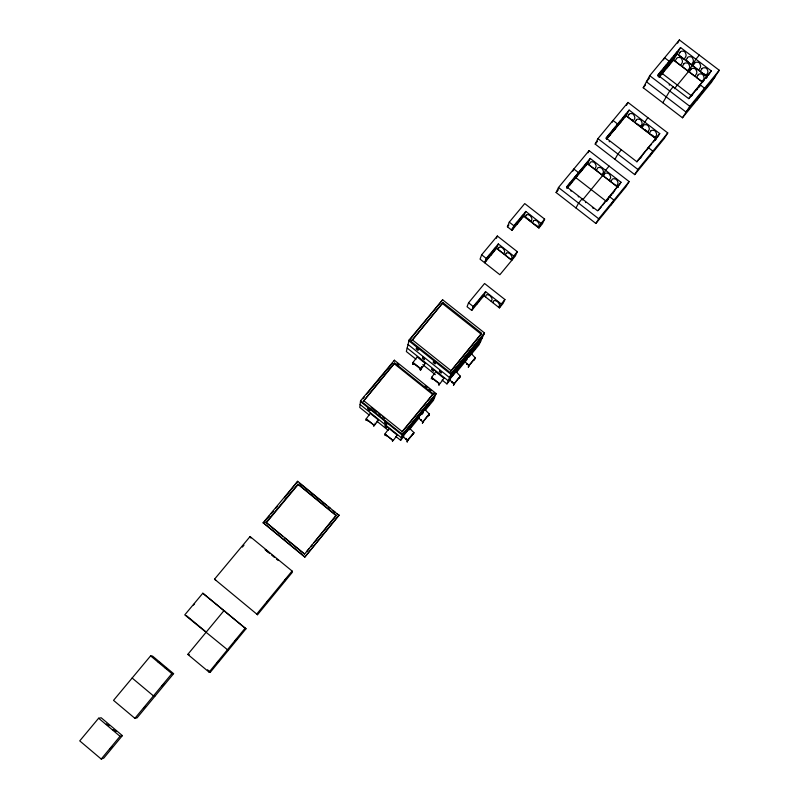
<?xml version="1.0" encoding="UTF-8"?>
<svg xmlns="http://www.w3.org/2000/svg" width="799" height="799" viewBox="0 0 799 799"><rect width="100%" height="100%" fill="white"/><g stroke="black" fill="none" stroke-linecap="round" stroke-linejoin="round"><path stroke-width="1.2" d="M339.016 515.425L297.667 481.288L263.141 522.726L304.799 557.123L339.016 515.425L337.098 513.857M425.637 409.877L433.448 400.349L436.084 393.537L394.386 360.219L360.569 400.768L359.75 407.43L369.258 415.081M394.696 363.046L363.375 401.278L394.696 363.046L433.198 393.817L427.475 401.218M366.112 420.264L366.451 418.786L366.401 420.234M366.272 420.384L366.451 418.786M367.48 420.664L367.63 420.094L367.64 420.783M373.453 425.468L373.542 424.998M373.612 425.597L373.772 425.038L367.56 420.174M373.792 426.436L374.162 424.998M375.19 423.7L375.121 423.1M394.197 361.118L394.386 360.219M384.758 435.275L385.188 433.877M468.883 357.173L479.08 344.759L484.504 332.943L442.646 299.795L409.178 339.905L406.331 351.52L415.999 359.24M386.127 435.675L386.197 435.585M386.287 435.795L386.396 435.345M442.976 302.601L411.845 340.604L442.976 302.601L481.617 333.213L450.556 371.445L481.178 334.192L442.636 303.67M412.703 364.134L413.273 362.386L412.983 364.104M412.863 364.254L413.273 362.386M392.279 440.619L392.469 440.089L386.247 435.205M392.459 441.467L392.918 440.099M414.052 364.524L414.291 363.865L414.122 364.444M419.984 369.258L420.234 368.609L420.064 369.178M420.324 370.217L420.923 368.499L420.604 370.187M420.484 370.337L420.923 368.499M421.632 366.911L421.532 367.4M421.612 367.61L421.862 366.951L420.314 368.818L414.222 363.935M442.646 299.795L408.938 340.873L450.896 374.302L484.054 333.932M395.885 436.504L400.639 440.329L402.476 434.466L436.084 393.537M405.682 438.961L405.962 438.361L405.772 439.031M407.23 441.877C409.358 435.275 405.962 445.522 407.63 440.529M431.22 378.906L431.879 377.238M412.514 434.127L412.484 434.416M412.444 434.646L412.644 433.967M432.838 378.676L432.798 379.345L432.768 378.756M413.263 434.197L413.832 432.798M481.657 254.801L480.059 259.136L499.874 274.726L515.345 256.03L517.303 251.675L497.328 236.005L481.657 254.801L486.271 258.427L484.623 262.731L496.579 248.359L511.789 260.334L513.707 256.02L517.303 251.675M421.253 419.715L421.033 420.414L421.213 419.934M421.033 420.414L421.343 419.785M422.991 421.952L422.981 421.353M422.341 423.11L423.12 421.792M423.011 421.742L427.894 415.35M422.501 423.24L423.1 421.203M499.415 307.895L503.05 303.48L504.918 299.535L484.574 283.495L468.554 302.821L467.065 306.736L471.72 310.421L483.924 295.67L485.582 291.645L501.243 304L499.415 307.895L483.924 295.67M438.801 383.43L438.751 384.099L438.731 383.51M438.861 385.008L439.56 383.37L439.021 385.138M496.449 238.262L497.328 236.005M427.984 415.42L427.585 415.989M428.484 415.61L429.133 414.122L428.773 415.59M428.644 415.74L429.133 414.122M471.72 310.421L473.258 306.536L485.582 291.645M496.569 248.389L498.326 243.945L513.707 256.02M472.369 309.573L473.018 307.945A8.02 0.659 -51.7 0 1 476.004 303.43A8.03 0.659 -51.7 0 1 477.582 302.422L476.923 304.079M523.735 216.179L511.949 230.352L507.395 226.786L509.263 222.142L524.743 203.585L544.638 219.106L542.411 223.77L538.896 228.025L523.735 216.179L525.772 211.435L541.083 223.39L538.896 228.025M478.211 302.521L478.891 300.853A8.02 0.649 -51.7 0 1 481.887 296.319A8.02 0.659 -51.7 0 1 483.435 295.35L482.746 297.038M442.107 380.064L446.941 383.919L451.255 373.423L484.504 332.943M511.949 230.352L513.857 225.737L525.772 211.435M512.588 229.513L513.397 227.575A7.88 0.739 -52.1 0 1 516.474 222.851A7.88 0.739 -52.1 0 1 517.802 222.282L516.983 224.239M485.512 296.789L486.221 295.101A7.99 2.207 39.5 0 1 489.877 295.6A7.99 2.207 39.6 0 1 492.004 299.675L491.275 301.333M518.231 222.731L519.06 220.774A7.87 0.739 -52.1 0 1 522.156 216.02A7.87 0.739 -52.1 0 1 523.465 215.48L522.616 217.468M452.144 382.042L451.904 382.581L452.264 381.892L454.222 383.82L453.462 385.448L453.982 383.51M452.264 381.892L452.124 382.501M458.596 378.147C460.094 375.55 452.614 386.317 454.112 383.36M458.556 378.366L458.926 377.667M459.365 377.927L460.164 376.259L459.515 378.047M492.913 302.631L493.652 300.973A8 2.207 39.4 0 1 497.358 301.503A7.99 2.207 39.5 0 1 499.455 305.548L498.686 307.186M466.866 364.344L467.245 363.625L467.075 364.264M468.703 365.812L469.083 365.083L468.254 367.071M468.414 367.19L469.133 365.632M473.777 359.36L473.477 360.159M474.276 359.72L475.145 357.962M474.436 359.85L475.025 358.112M556.104 192.519L558.481 187.505L589.093 150.631L629.123 181.563L626.026 186.626L595.904 223.48L556.104 192.519L558.381 189.772M572.833 171.076L573.842 168.998L578.456 172.584L575.37 178.307M569.787 185.038L570.846 182.901A7.95 0.639 -52.2 0 0 569.777 183.271A7.95 0.639 -52.2 0 0 566.95 187.336M601.667 206.551L598.221 210.537M571.025 183.54L572.084 181.403A7.95 0.639 -52.2 0 1 575.41 176.479A7.95 0.639 -52.2 0 1 576.449 176.14M588.024 152.769L589.093 150.631M576.528 176.899L577.617 174.731A7.95 0.639 -52.2 0 1 580.953 169.787A7.95 0.639 -52.2 0 1 581.962 169.478L580.863 171.665M582.091 170.177L583.2 167.99A7.95 0.639 -52.3 0 1 586.566 163.016A7.95 0.639 -52.2 0 1 587.535 162.756L586.416 164.964M595.185 144.09L597.942 138.627L628.004 102.432L667.764 132.944L664.309 138.447L634.736 174.621L595.185 144.09L597.542 141.253M612.743 193.038L608.828 197.693M619.195 185.278L621.003 182.252L590.191 158.422L587.505 163.705L566.891 188.544M589.093 164.744L590.231 162.527A7.8 3.066 39.6 0 1 594.296 162.377A7.79 3.066 39.7 0 1 595.924 166.931L594.756 169.128M612.054 122.337L613.023 120.459L617.617 123.995L614.661 129.588M697.557 88.26L694.281 92.085M608.688 136.749L610.436 133.453M609.907 135.281L611.125 132.954A7.95 0.629 -52.4 0 1 614.571 127.87A7.95 0.629 -52.4 0 1 615.4 127.79L614.171 130.137M626.476 105.328L628.004 102.432M615.31 128.759L616.558 126.402A7.95 0.619 -52.4 0 1 620.024 121.308A7.95 0.629 -52.4 0 1 620.823 121.248L619.565 123.625M620.773 122.167L622.041 119.78A7.95 0.619 -52.5 0 1 625.527 114.666A7.95 0.619 -52.4 0 1 626.296 114.647L625.018 117.044M575.969 207.98L578.566 203.116L582.101 198.811M596.374 170.377L597.542 168.19A7.8 3.076 39.4 0 1 601.647 168.06A7.8 3.066 39.5 0 1 603.235 172.594L602.046 174.761M620.473 121.927L625.587 115.166L623.46 117.733M640.548 157.733L638.191 160.209M606.551 139.326L626.076 115.815L629.133 110.092L659.734 133.593L657.487 137.258M643.215 87.75L649.717 75.675L679.38 39.95L719.26 70.262L711.39 82.407L682.466 117.793L643.215 87.75L645.522 84.974M663.46 59.835L664.598 57.748L669.202 61.253L662.331 73.588L691.505 95.86M656.868 137.808L657.058 137.338L653.322 141.952M602.736 175.49L605.582 170.327L609.078 166.072M603.565 175.95L604.763 173.782A7.8 3.076 39.2 0 1 608.908 173.683A7.8 3.076 39.4 0 1 610.466 178.187L609.238 180.334M659.844 74.527L661.732 71.071M661.053 73.079L662.491 70.482A8.05 0.609 -52.6 0 1 666.146 65.158A8.05 0.609 -52.6 0 1 666.716 65.388L665.257 68.005M677.602 43.156L679.38 39.95M661.862 74.107L663.29 71.54A7.96 0.599 -52.6 0 0 662.711 71.351A7.96 0.599 -52.6 0 0 659.105 76.594M614.93 159.341L617.897 154.017L621.372 149.793M662.98 72.759L664.408 70.182A7.96 0.599 -52.6 0 1 668.034 64.919A7.96 0.599 -52.6 0 1 668.583 65.148L667.135 67.735M666.386 66.637L667.844 64.02A8.06 0.609 -52.6 0 1 671.52 58.677A8.05 0.609 -52.6 0 1 672.059 58.936L670.581 61.573M668.324 66.307L669.772 63.71A7.97 0.599 -52.6 0 1 673.407 58.427A7.96 0.599 -52.6 0 1 673.937 58.687L672.468 61.293M671.779 60.135L673.257 57.488A8.06 0.609 -52.7 0 1 676.953 52.125A8.06 0.609 -52.6 0 1 677.462 52.414L675.964 55.081M673.497 60.115L680.568 47.541L711.26 70.881L708.663 74.966M607.14 199.94L607.38 199.4L604.753 202.397M641.207 127.441L647.849 117.663M610.855 181.593L612.094 179.445A7.81 3.076 39 0 1 616.269 179.375A7.8 3.076 39.2 0 1 617.797 183.86L616.538 185.987M618.176 186.467L618.436 185.907L615.839 188.864M662.81 102.751L669.722 90.966L673.158 86.801M607.38 200.07L608.448 198.282M611.395 195.326L611.694 194.806M651.285 144.679L651.604 144L649.467 146.397M612.923 193.308L615.5 189.323M595.904 223.48L598.701 218.776L629.123 181.563M611.015 204.983L613.962 200.1L609.327 196.504L606.431 201.428L575.899 177.708M640.618 158.142L641.987 155.915M647.19 149.383L648.279 147.585L652.883 151.141L649.577 156.474M655.32 140.334L655.669 139.765M634.736 174.621L637.902 169.458L667.764 132.944M691.884 95.301L692.274 94.472L688.858 98.696M647.04 149.862L649.108 146.886M691.904 95.72L693.083 93.843M696.818 89.858L699.944 84.694L704.568 88.22L696.978 100.035M706.356 78.222L706.755 77.583M602.945 205.003L604.414 202.856M682.466 117.793L689.787 106.297L719.26 70.262M698.416 87.331L700.284 84.644M703.799 80.759L704.199 80.14M693.472 93.233L693.981 92.494M642.206 155.585L642.726 154.826M636.963 161.927L637.852 160.679M643.025 154.407L645.972 150.711M705.337 78.522L708.284 74.826M700.643 84.155L703.02 81.348L702.611 82.207L673.507 60.085L659.085 77.463M659.734 133.593L636.753 161.658L606.032 137.967L629.133 110.092M711.26 70.881L688.578 98.577L657.767 75.046L680.568 47.541M621.003 182.252L597.582 210.836L566.661 186.816L590.191 158.422M699.145 87.051L700.643 85.223M606.441 201.398L608.758 198.571M715.285 76.394L686.091 112.11L646.431 81.778L649.537 78.032M433.198 393.817L402.167 431.58L363.485 400.489M401.947 432.279L425.927 403.096M284.434 537.747L304.529 554.196L336.149 515.255L297.937 484.164L266.077 522.426L282.516 536.179M306.896 551.31L309.263 548.424M310.841 546.496L312.429 544.578M314.007 542.651L336.119 515.715L297.937 484.164M482.356 337.617L449.547 377.577L408.049 344.499M209.068 672.129L245.113 628.214L246.012 628.753L210.377 672.169L209.068 672.129L187.785 654.401L223.94 610.696L225.078 611.415M292.074 571.015L256.749 614.031L257.528 614.731L292.454 572.164L292.074 571.015L250.067 536.548L214.532 579.175L215.77 580.244M434.596 397.383L401.448 437.772L360.109 404.524M480.698 341.223L448.229 380.783L407.18 348.044M304.799 557.123L339.056 514.956M400.639 440.329L403.765 436.524M409.238 429.862L419.385 417.487M421.732 414.631L423.3 412.723M446.941 383.919L450.077 380.094M456.349 372.454L467.315 359.081M467.115 363.775L469.053 365.303L473.877 359.41M407.82 439.859L412.733 434.027M699.295 55.081L695.899 59.196L688.508 71.55L674.386 88.699M432.998 378.796L432.798 379.345M582.591 199.95L602.746 175.46M501.243 304L504.918 299.535M438.951 383.55L432.778 378.746M101.213 759.05L120.03 736.298L122.377 735.619L101.193 717.772L98.617 718.241L79.74 740.883L101.213 759.05L103.78 758.111L122.377 735.619M134.901 718.331L171.865 673.637L173.603 673.667L137.058 717.852L134.901 718.331L113.528 700.363L150.602 655.879L152.569 656.109L173.603 673.667M666.086 66.407L669.582 62.192M612.443 131.615L613.862 129.897M616.429 126.811L619.265 123.386M658.176 76.594L676.993 53.893L707.365 77.014M541.083 223.39L544.638 219.106M263.33 523.165L269.583 515.655M271.151 513.777L273.498 510.961M275.845 508.144L277.413 506.266M284.454 497.807L297.667 481.288M486.271 258.427L498.326 243.945M266.247 522.866L298.017 484.713M513.747 227.515L512.279 229.283L511.829 228.923M517.932 222.502L521.577 218.107M362.826 398.731L364.394 396.853M366.741 394.037L392.619 362.996M507.395 226.786L508.933 224.948M246.012 628.753L202.826 593.228L184.759 614.89L228.264 650.376M193.478 605.063L194.576 603.754M155.405 695.679L153.458 695.899L132.135 678.031M187.785 654.401L189.333 654.641M686.081 60.125L687.959 61.563M704.289 73.987L706.176 75.426M649.717 75.675L689.787 106.297M631.649 119.441L633.517 120.879M637.942 124.274L640.758 126.442M645.093 129.768L647.909 131.935M651.395 134.622L655.16 137.508M626.076 115.815L656.369 139.096M597.942 138.627L637.902 169.458M558.481 187.505L598.701 218.776M525.542 216.958L531.175 221.363M535.61 224.819L538.426 227.026M509.263 222.142L513.857 225.737M468.554 302.821L473.258 306.536M412.084 339.635L450.916 370.566M409.178 339.905L451.255 373.423M422.771 364.634L435.335 374.661M397.093 363.435L399.031 364.983M425.138 385.847L427.075 387.395M429.003 388.943L430.941 390.481M433.837 392.808L435.775 394.346L402.267 435.155L360.469 401.557M394.496 363.935L432.888 394.626M371.096 407.48L376.878 412.134M378.806 413.682L380.733 415.23M382.661 416.778L384.589 418.326M360.569 400.768L402.476 434.466M405.832 438.501L407.13 439.55M376.868 421.203L388.274 430.391M299.675 483.405L326.541 505.268M328.459 506.836L330.387 508.394M333.263 510.741L335.181 512.299M266.077 522.426L304.459 553.837M263.141 522.726L304.739 556.773M266.247 550.032L268.324 551.969L266.427 550.411M265.068 549.702L269.792 553.577M271.68 555.125L274.506 557.452M276.394 559L278.282 560.548M214.532 579.175L257.528 614.731M202.826 593.228L245.113 628.214M186.337 615.57L206.322 632.159M207.51 669.782L210.377 672.169M150.602 655.879L171.865 673.637M98.617 718.241L120.03 736.298M242.397 547.075L243.995 545.158M250.067 536.548L250.906 538.077M661.282 71.94A8.05 0.619 -52.6 0 0 660.683 71.75A8.05 0.609 -52.6 0 0 657.887 75.685M669.153 84.664A7.76 3.635 39.6 0 1 669.482 85.143M609.907 134.422A7.95 0.629 -52.4 0 0 609.048 134.542A7.95 0.629 -52.4 0 0 606.131 138.706M609.138 141.583A7.77 3.196 39.6 0 1 609.617 141.733M592.369 207.7A7.85 2.896 39.1 0 1 592.858 207.91A7.85 2.896 39.2 0 1 593.218 208.359M585.477 202.167A7.84 2.886 39.4 0 1 585.827 202.626M570.806 190.771A7.83 2.886 39.7 0 1 571.165 191.231M578.186 196.504A7.84 2.886 39.5 0 1 578.546 196.963M368.089 408.489L367.969 409.288L369.847 410.796L369.977 410.007L368.089 408.489M385.058 422.132L384.878 422.891L386.766 424.409L386.946 423.65L385.058 422.132M385.228 425.517L385.058 426.257L386.916 427.765L387.096 427.026L385.228 425.517M416.459 347.935L416.189 348.913L418.077 350.411L418.356 349.443L416.459 347.935M422.781 357.293L422.501 358.232L424.379 359.72L424.659 358.791L422.781 357.293M410.127 427.585L409.887 428.314L411.635 425.747L410.127 427.585M433.487 361.508L433.168 362.446L435.065 363.954L435.385 363.016L433.487 361.508M431.999 368.868L431.7 369.767L433.547 371.245L433.867 370.356L431.999 368.868M422.581 410.816L422.291 411.605L424.099 408.968L422.581 410.816M439.65 370.736L439.32 371.635L441.188 373.133L441.527 372.234L439.65 370.736M427.265 406.691L426.976 407.48L428.763 404.873L427.265 406.691M485.962 260.084L485.273 261.902L490.426 254.721A7.9 0.749 -51.9 0 0 488.948 255.46A7.9 0.749 -51.9 0 0 485.962 260.084M491.705 253.193L490.986 255.031L496.159 247.84A7.89 0.749 -51.9 0 0 494.701 248.549A7.89 0.749 -52 0 0 491.705 253.193M498.876 247.6L498.137 249.468L503.789 253.912L504.569 252.065A7.84 2.407 39.9 0 0 502.531 247.86A7.84 2.407 39.8 0 0 498.876 247.6M506.186 253.343L505.407 255.171L511.07 259.625L511.879 257.807A7.84 2.407 39.8 0 0 509.872 253.623A7.85 2.417 39.7 0 0 506.186 253.343M456.609 370.956L456.239 371.845L458.087 369.158L456.609 370.956M461.782 363.076L461.383 363.994L463.27 361.258L461.782 363.076M526.161 215.251L525.303 217.238L530.945 221.643L531.824 219.675A7.79 2.627 39.9 0 0 529.927 215.35A7.8 2.627 39.8 0 0 526.161 215.251M470.871 350.391L470.441 351.35L472.369 348.564L470.871 350.391M473.398 350.491L472.978 351.44L474.866 348.704L473.398 350.491M533.442 220.933L532.553 222.901L538.196 227.306L539.105 225.358A7.8 2.627 39.8 0 0 537.238 221.063A7.8 2.627 39.7 0 0 533.442 220.933M628.953 114.427L627.664 116.834L633.297 121.158L634.606 118.771A7.72 3.376 39.8 0 0 633.168 114.057A7.72 3.376 39.6 0 0 628.953 114.427M636.224 120.01L634.895 122.387L640.528 126.711L641.877 124.354A7.72 3.376 39.6 0 0 640.468 119.66A7.73 3.376 39.4 0 0 636.224 120.01M676.563 58.487L675.085 61.094L680.668 65.348L682.176 62.751A7.64 3.725 39.8 0 0 680.958 57.848A7.64 3.725 39.6 0 0 676.563 58.487M680.109 52.215L678.601 54.881L684.244 59.176L685.782 56.529A7.71 3.805 39.8 0 0 684.563 51.545A7.72 3.805 39.6 0 0 680.109 52.215M643.395 125.523L642.046 127.88L647.679 132.215L649.058 129.877A7.73 3.376 39.4 0 0 647.689 125.203A7.73 3.386 39.2 0 0 643.395 125.523M683.774 63.97L682.266 66.567L687.849 70.821L689.387 68.255A7.64 3.725 39.5 0 0 688.199 63.361A7.64 3.735 39.3 0 0 683.774 63.97M687.4 57.758L685.852 60.394L691.505 64.699L693.073 62.072A7.72 3.805 39.6 0 0 691.884 57.109A7.72 3.805 39.4 0 0 687.4 57.758M650.676 131.116L649.287 133.453L654.93 137.788L656.349 135.47A7.73 3.386 39.2 0 0 655 130.816A7.74 3.386 39 0 0 650.676 131.116M618.007 187.276L587.505 163.705L618.007 187.276M690.895 69.403L689.357 71.97L694.95 76.235L696.518 73.678A7.64 3.735 39.3 0 0 695.36 68.814A7.65 3.735 39.1 0 0 690.895 69.403M694.591 63.231L693.023 65.858L698.676 70.162L700.274 67.555A7.72 3.805 39.3 0 0 699.125 62.612A7.73 3.815 39.1 0 0 694.591 63.231M698.116 74.896L696.548 77.443L702.151 81.718L703.739 79.181A7.65 3.735 39.1 0 0 702.621 74.337A7.65 3.735 38.9 0 0 698.116 74.896M701.892 68.784L700.284 71.381L705.946 75.695L707.574 73.118A7.73 3.815 39.1 0 0 706.456 68.195A7.73 3.815 38.9 0 0 701.892 68.784M286.232 578.506L284.774 580.733L286.232 578.506M409.677 428.094L403.026 436.194A10.107 1.658 39.4 0 0 407.53 440.808L414.152 432.728A10.097 1.728 39.3 0 1 409.677 428.094M425.038 409.388L418.426 417.428A10.077 1.818 39.3 0 0 422.871 422.082L429.453 414.052A10.057 1.888 39.3 0 1 425.038 409.388M456.179 371.445L449.667 379.375A10.007 2.157 39.3 0 0 453.992 384.109L460.474 376.189A9.988 2.217 39.3 0 1 456.179 371.445M471.22 353.118L464.758 360.998A9.968 2.307 39.3 0 0 469.023 365.762L475.465 357.902A9.958 2.377 39.3 0 1 471.22 353.118M218.826 660.643L217.188 662.641L218.826 660.643M236.794 638.751L235.166 640.728L236.794 638.751M268.015 600.718L266.586 602.895L268.015 600.718M111.66 746.955L109.952 749.013L112.329 746.735L111.66 746.955M145.108 706.516L143.43 708.543L145.668 706.416L145.108 706.516M163.535 684.234L161.867 686.251L164.045 684.214L163.535 684.234M115.815 731.375L113.218 729.916L115.815 731.375M109.024 725.642L106.407 724.164L109.024 725.642M167.371 669.163L164.954 667.525L167.371 669.163M160.629 663.52L158.192 661.872L160.629 663.52M425.248 363.375L417.068 356.843A9.988 0.919 -51.4 0 1 412.993 362.426L421.163 368.948A9.997 0.849 -51.4 0 0 425.248 363.375M443.934 378.267L435.725 371.725A10.007 0.749 -51.4 0 1 431.61 377.288L439.79 383.82A10.007 0.679 -51.4 0 0 443.934 378.267M378.406 419.954L370.167 413.323A10.107 0.939 -51.1 0 1 366.172 418.836L374.391 425.448A10.107 0.859 -51.1 0 0 378.406 419.954M397.223 435.085L388.963 428.444A10.117 0.769 -51.2 0 1 384.908 433.917L393.158 440.549A10.127 0.689 -51.2 0 0 397.223 435.085"/></g></svg>
